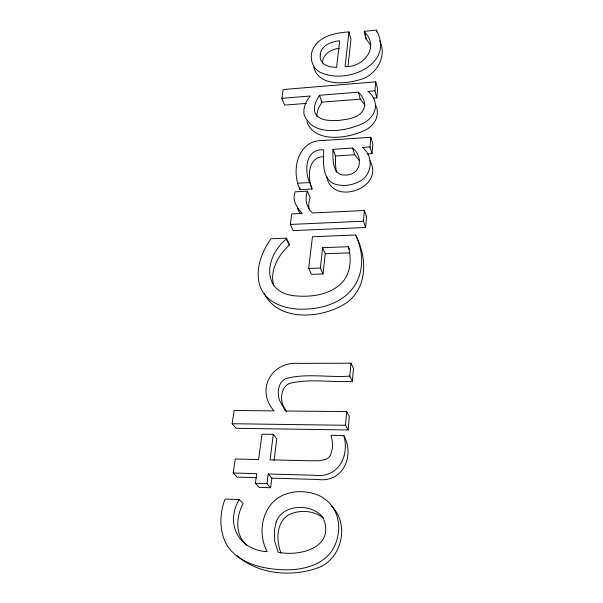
<?xml version="1.0" encoding="UTF-8"?>
<svg xmlns="http://www.w3.org/2000/svg" width="603" height="603" viewBox="0 0 603 603"><rect width="100%" height="100%" fill="white"/><g stroke="black" fill="none" stroke-linecap="round" stroke-linejoin="round"><path stroke-width="0.9" d="M316.884 116.605L316.899 114.148L318.399 108.336L321.919 102.163L319.53 95.289L358.303 92.161C362.855 96.246 366.021 102.698 363.835 108.804C359.667 118.489 347.207 119.175 338.208 120.517C330.436 120.517 319.846 121.331 315.263 113.477C312.761 107.221 316.153 100.513 319.53 95.289M322.545 63.292C322.16 54.3 331.333 49.001 339.301 48.406M352.371 381.239L353.471 368.425L350.946 363.179L299.005 363.383C271.659 360.971 255.303 389.681 274.033 410.884L234.168 410.492L232.147 423.721L236.052 428.288L348.157 429.977L349.333 416.424L346.68 411.6L285.46 410.997L279.747 400.694A23.999 21.407 -34.8 0 1 279.295 386.267C280.372 382.95 282.656 380.169 285.777 378.571C306.565 372.993 328.597 377.734 349.8 376.106L352.371 381.239C331.386 382.822 309.595 378.096 289.025 383.598C285.935 385.174 283.681 387.933 282.619 391.219A23.728 21.241 -35 0 0 283.101 405.525L286.598 411.811M365.644 227.512L366.556 216.884L364.393 210.515L312.49 212.965C306.286 207.605 304.545 198.673 307.447 191.181L295.078 191.837C291.927 199.804 296.766 207.922 302.337 213.447L291.724 213.944L290.307 224.437L293.209 230.572L365.644 227.512L363.451 221.211L364.393 210.515M367.325 153.961L372.013 153.667L372.842 144.072L370.845 137.28L323.072 140.514C297.528 139.595 290.736 170.898 300.106 189.644L311.992 189.003L312.06 188.415C307.093 177.478 307.945 156.456 323.962 156.697M373.37 98.116L376.837 97.837L377.606 88.897L375.729 81.835L283.169 89.546L281.827 98.334L284.548 105.11L306.369 103.392M348.157 429.977L345.474 425.273L346.68 411.6M349.8 376.106L350.946 363.179M372.013 153.667L369.993 146.928L370.845 137.28M376.837 97.837L374.938 90.812L375.729 81.835M370.498 44.916L366.164 39.052L364.302 31.326L376.317 30.15C394.694 62.855 349.702 83.696 323.283 73.536C311.834 70.31 308.027 56.23 314.223 46.725C321.64 35.253 336.338 32.781 348.949 31.921L350.984 39.12L348.037 66.187M366.164 39.052L364.302 31.326M348.949 31.921L345.104 66.594C363.549 67.702 380.32 46.748 364.257 31.808M273.709 285.551C269.435 270.551 278.428 255.069 289.236 245.142L289.365 244.177L286.41 238.132L271.041 238.75C261.702 251.79 255.348 268.365 259.471 284.458C264.86 303.271 286.395 309.859 304.01 309.143C324.422 308.917 347.094 301.168 356.795 281.835C364.167 267.046 362.622 249.589 355.597 235.004L312.467 236.738L308.676 268.433L311.48 274.32L323.027 273.981L325.258 253.72L322.628 247.675L348.391 246.717L349.408 249.333M323.027 273.981L320.336 268.071L322.628 247.675M270.641 487.737L271.855 478.141L268.222 473.981L266.978 483.674L270.641 487.737L259.184 487.367L255.393 483.32L256.697 473.656L233.21 472.993L235.283 458.989L258.597 459.546L262.026 434.152L273.317 434.341L276.807 438.863L274.079 460.504M311.992 189.003L309.422 182C304.048 169.744 305.925 148.112 323.721 149.936C323.585 161.22 321.489 176.89 333.248 183.5C341.63 186.787 351.345 185.799 359.215 181.548C372.458 175.3 373.92 156.162 362.418 147.418L369.993 146.928M273.317 434.341L270.046 459.825L309.58 460.782L319.5 460.79L326.2 459.2L328.688 457.571L330.587 455.129L332.645 447.403L332.253 440.74L331.077 435.298L343.816 435.517C354.918 455.318 343.326 482.943 317.864 479.491L271.855 478.141M289.236 245.142L286.274 239.105L286.41 238.132M239.157 499.555C224.866 523.909 238.841 550.042 267.114 551.692C259.132 536.512 260.526 516.432 271.878 503.332C283.282 490.518 302.992 488.995 318.203 495.176A39.436 36.436 -59.9 0 1 334.228 509.573C341.584 523.012 339.579 540.461 330.602 552.642C318.633 567.506 298.123 570.604 280.146 569.662C260.488 568.403 238.577 562.916 227.075 545.481C219.085 531.424 219.341 513.877 225.07 499.05L239.157 499.555L243.16 503.43C236.255 516.221 234.567 534.906 246.808 545.172M286.274 239.105C264.061 257.36 261.091 293.736 296.548 295.967C312.535 297.166 330.361 294.596 342.044 282.626C350.931 273.053 351.579 258.762 348.391 246.717M281.827 98.334L310.259 96.035A31.718 23.668 -19.9 0 0 303.98 114.073C312.045 138.012 347.494 131.409 364.807 122.492A22.62 16.967 -18.8 0 0 374.463 111.276C377.259 103.965 373.973 95.952 367.943 91.377L374.938 90.812M321.919 102.163L360.345 99.141L365.184 105.465M333.067 149.325L352.536 148.059C363.428 156.365 361.446 174.757 345.956 175.036C332.019 176.197 332.615 158.838 333.067 149.325L335.434 155.973L335.494 164.642L336.301 172.307M335.434 155.973L354.722 154.76L359.403 160.632M297.354 183.259L309.347 182.588M290.307 224.437L363.451 221.211M325.258 253.72L349.861 252.853M308.676 268.433L320.336 268.071M232.147 423.721L345.474 425.273M268.222 473.981L314.751 475.3C338.343 478.285 349.717 456.011 343.816 435.517M256.735 477.697L237.22 477.116L233.21 472.993M255.393 483.32L266.978 483.674M323.562 518.226C313.99 510.259 298.734 509.339 287.91 515.279C275.933 523.464 276.295 540.966 281.036 553.124M236.632 555.348C258.664 575.081 293.653 577.553 320.457 566.843C339.632 557.685 347.336 531.854 337.183 513.447A38.961 36.067 -60.8 0 0 331.153 505.729M300.422 213.861L298.244 210.198L297.264 206.995M369.948 160.813C385.325 187.872 332.359 206.776 326.751 176.867M264.167 293.375C278.835 323.155 324.783 318.452 347.856 301.854C368.275 285.513 366.722 256.237 355.597 235.004M307.447 191.181L310.123 197.543C308.932 201.553 308.065 205.977 309.452 210.07M379.694 40.853C387.525 56.396 376.28 75.315 360.217 79.573C345.097 84.201 318.595 86.644 313.711 66.925M375.948 105.917L377.116 109.03L377.35 113.861L376.4 118.203A22.401 16.899 -18.8 0 1 366.843 129.344C350.147 138.117 315.12 144.373 306.791 121.655M352.536 148.059L354.722 154.76M358.303 92.161L360.345 99.141M376.317 30.15L376.762 31.967M299.887 187.925L300.106 189.644M320.261 54.715L320.185 57.798L320.826 60.323L324.082 64.302L329.426 66.714L336.595 67.348L339.7 40.763C331.56 41.539 321.12 45.21 320.261 54.715M276.174 521.979L274.41 530.127L274.689 541.29L278.156 552.25C300.234 556.78 335.765 547.396 323.072 517.766C312.671 503.188 282.611 503.49 276.174 521.979"/></g></svg>
